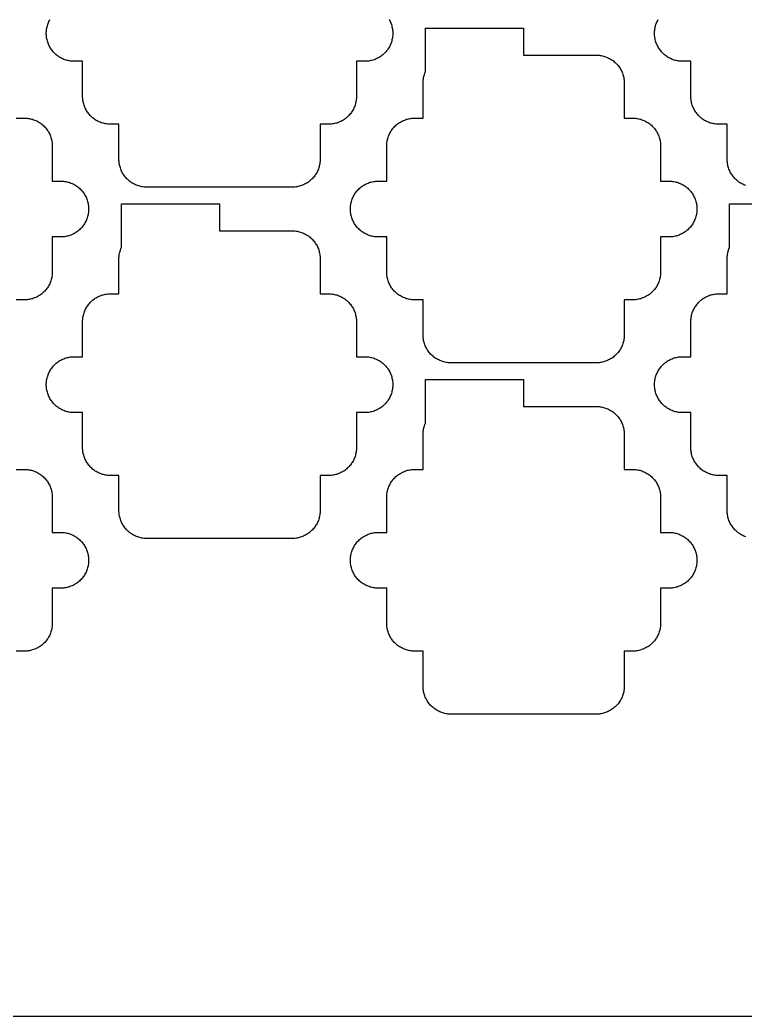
# Model space of a CAD drawing. Extents: x -49 to 54, y -38 to 38.
# Drawn here: x 15.47 to 28.45, y -38 to -20.18 of the extents above; entities that cross this region are included whole.
import ezdxf

# ---------------------------------------------------------------- set-up
doc = ezdxf.new("R2010")
doc.units = 0
doc.layers.add('CONDUCTIVE_LAYER_BACK_LAYER', color=2, linetype='CONTINUOUS')
doc.layers.add('OUTLINE', color=7, linetype='CONTINUOUS')

msp = doc.modelspace()

# ---------------------------------------------------------------- linework, layer by layer
at = {"layer": 'CONDUCTIVE_LAYER_BACK_LAYER'}
for points in [[(22.081, -20.175), (22.091, -20.192), (22.099, -20.21), (22.107, -20.228), (22.115, -20.247), (22.121, -20.266), (22.127, -20.285), (22.132, -20.304), (22.137, -20.323), (22.14, -20.343), (22.143, -20.363), (22.145, -20.382), (22.146, -20.402), (22.147, -20.422), (22.146, -20.442), (22.145, -20.462), (22.143, -20.482), (22.14, -20.501), (22.137, -20.521), (22.132, -20.54), (22.127, -20.559), (22.121, -20.578), (22.115, -20.597), (22.107, -20.616), (22.099, -20.634), (22.091, -20.652), (22.081, -20.669), (22.071, -20.686), (22.06, -20.703), (22.049, -20.719), (22.037, -20.735), (22.024, -20.75), (22.01, -20.765), (21.997, -20.779), (21.982, -20.793), (21.967, -20.806), (21.952, -20.818), (21.936, -20.83), (21.919, -20.841), (21.902, -20.852), (21.885, -20.862), (21.867, -20.871), (21.849, -20.879), (21.831, -20.887), (21.812, -20.894), (21.793, -20.9), (21.774, -20.905), (21.755, -20.91), (21.736, -20.914), (21.716, -20.917), (21.696, -20.92), (21.676, -20.921), (21.656, -20.922), (21.497, -20.922), (21.497, -21.548), (21.496, -21.568), (21.495, -21.588), (21.493, -21.607), (21.49, -21.627), (21.487, -21.647), (21.482, -21.666), (21.477, -21.685), (21.471, -21.704), (21.465, -21.723), (21.457, -21.742), (21.449, -21.76), (21.441, -21.778), (21.431, -21.795), (21.421, -21.812), (21.41, -21.829), (21.399, -21.845), (21.387, -21.861), (21.374, -21.876), (21.36, -21.891), (21.347, -21.905), (21.332, -21.919), (21.317, -21.932), (21.302, -21.944), (21.286, -21.956), (21.269, -21.967), (21.252, -21.978), (21.235, -21.987), (21.217, -21.997), (21.199, -22.005), (21.181, -22.013), (21.162, -22.02), (21.143, -22.026), (21.124, -22.031), (21.105, -22.036), (21.086, -22.04), (21.066, -22.043), (21.046, -22.045), (21.026, -22.047), (21.006, -22.048), (20.847, -22.048), (20.847, -22.674), (20.846, -22.694), (20.845, -22.713), (20.843, -22.733), (20.84, -22.753), (20.837, -22.773), (20.832, -22.792), (20.827, -22.811), (20.821, -22.83), (20.815, -22.849), (20.807, -22.867), (20.799, -22.886), (20.791, -22.903), (20.781, -22.921), (20.771, -22.938), (20.76, -22.955), (20.749, -22.971), (20.737, -22.987), (20.724, -23.002), (20.71, -23.017), (20.697, -23.031), (20.682, -23.044), (20.667, -23.057), (20.652, -23.07), (20.636, -23.082), (20.619, -23.093), (20.602, -23.103), (20.585, -23.113), (20.567, -23.122), (20.549, -23.131), (20.531, -23.138), (20.512, -23.145), (20.493, -23.152), (20.474, -23.157), (20.455, -23.162), (20.436, -23.166), (20.416, -23.169), (20.396, -23.171), (20.376, -23.173), (20.356, -23.174), (17.737, -23.174), (17.717, -23.173), (17.697, -23.171), (17.677, -23.169), (17.658, -23.166), (17.638, -23.162), (17.619, -23.157), (17.6, -23.152), (17.581, -23.145), (17.562, -23.138), (17.544, -23.131), (17.526, -23.122), (17.508, -23.113), (17.491, -23.103), (17.474, -23.093), (17.457, -23.082), (17.441, -23.07), (17.426, -23.057), (17.411, -23.044), (17.396, -23.031), (17.383, -23.017), (17.369, -23.002), (17.356, -22.987), (17.344, -22.971), (17.333, -22.955), (17.322, -22.938), (17.312, -22.921), (17.302, -22.903), (17.294, -22.886), (17.286, -22.867), (17.278, -22.849), (17.272, -22.83), (17.266, -22.811), (17.261, -22.792), (17.256, -22.773), (17.253, -22.753), (17.25, -22.733), (17.248, -22.713), (17.247, -22.694), (17.247, -22.674), (17.247, -22.048), (17.087, -22.048), (17.067, -22.047), (17.047, -22.045), (17.027, -22.043), (17.008, -22.04), (16.988, -22.036), (16.969, -22.031), (16.95, -22.026), (16.931, -22.02), (16.912, -22.013), (16.894, -22.005), (16.876, -21.997), (16.858, -21.987), (16.841, -21.978), (16.824, -21.967), (16.807, -21.956), (16.791, -21.944), (16.776, -21.932), (16.761, -21.919), (16.746, -21.905), (16.733, -21.891), (16.719, -21.876), (16.706, -21.861), (16.694, -21.845), (16.683, -21.829), (16.672, -21.812), (16.662, -21.795), (16.652, -21.778), (16.644, -21.76), (16.636, -21.742), (16.628, -21.723), (16.622, -21.704), (16.616, -21.685), (16.611, -21.666), (16.606, -21.647), (16.603, -21.627), (16.6, -21.607), (16.598, -21.588), (16.597, -21.568), (16.597, -21.548), (16.597, -20.922), (16.437, -20.922), (16.417, -20.921), (16.397, -20.92), (16.377, -20.917), (16.358, -20.914), (16.338, -20.91), (16.319, -20.905), (16.3, -20.9), (16.281, -20.894), (16.262, -20.887), (16.244, -20.879), (16.226, -20.871), (16.208, -20.862), (16.191, -20.852), (16.174, -20.841), (16.157, -20.83), (16.141, -20.818), (16.126, -20.806), (16.111, -20.793), (16.096, -20.779), (16.083, -20.765), (16.069, -20.75), (16.056, -20.735), (16.044, -20.719), (16.033, -20.703), (16.022, -20.686), (16.012, -20.669), (16.002, -20.652), (15.994, -20.634), (15.986, -20.616), (15.978, -20.597), (15.972, -20.578), (15.966, -20.559), (15.961, -20.54), (15.956, -20.521), (15.953, -20.501), (15.95, -20.482), (15.948, -20.462), (15.947, -20.442), (15.947, -20.422), (15.947, -20.402), (15.948, -20.382), (15.95, -20.363), (15.953, -20.343), (15.956, -20.323), (15.961, -20.304), (15.966, -20.285), (15.972, -20.266), (15.978, -20.247), (15.986, -20.228), (15.994, -20.21), (16.002, -20.192), (16.012, -20.175)], [(28.464, -23.145), (28.446, -23.138), (28.427, -23.131), (28.409, -23.122), (28.392, -23.113), (28.375, -23.103), (28.358, -23.093), (28.341, -23.082), (28.325, -23.07), (28.31, -23.057), (28.295, -23.044), (28.28, -23.031), (28.266, -23.017), (28.253, -23.002), (28.24, -22.987), (28.228, -22.971), (28.217, -22.955), (28.206, -22.938), (28.196, -22.921), (28.186, -22.903), (28.177, -22.886), (28.169, -22.867), (28.162, -22.849), (28.155, -22.83), (28.149, -22.811), (28.144, -22.792), (28.14, -22.773), (28.137, -22.753), (28.134, -22.733), (28.132, -22.713), (28.131, -22.694), (28.13, -22.674), (28.13, -22.048), (27.97, -22.048), (27.95, -22.047), (27.931, -22.045), (27.911, -22.043), (27.891, -22.04), (27.872, -22.036), (27.852, -22.031), (27.833, -22.026), (27.814, -22.02), (27.796, -22.013), (27.777, -22.005), (27.759, -21.997), (27.742, -21.987), (27.725, -21.978), (27.708, -21.967), (27.691, -21.956), (27.675, -21.944), (27.66, -21.932), (27.645, -21.919), (27.63, -21.905), (27.616, -21.891), (27.603, -21.876), (27.59, -21.861), (27.578, -21.845), (27.567, -21.829), (27.556, -21.812), (27.546, -21.795), (27.536, -21.778), (27.527, -21.76), (27.519, -21.742), (27.512, -21.723), (27.505, -21.704), (27.499, -21.685), (27.494, -21.666), (27.49, -21.647), (27.487, -21.627), (27.484, -21.607), (27.482, -21.588), (27.481, -21.568), (27.48, -21.548), (27.48, -20.922), (27.32, -20.922), (27.3, -20.921), (27.281, -20.92), (27.261, -20.917), (27.241, -20.914), (27.222, -20.91), (27.202, -20.905), (27.183, -20.9), (27.164, -20.894), (27.146, -20.887), (27.127, -20.879), (27.109, -20.871), (27.092, -20.862), (27.075, -20.852), (27.058, -20.841), (27.041, -20.83), (27.025, -20.818), (27.01, -20.806), (26.995, -20.793), (26.98, -20.779), (26.966, -20.765), (26.953, -20.75), (26.94, -20.735), (26.928, -20.719), (26.917, -20.703), (26.906, -20.686), (26.896, -20.669), (26.886, -20.652), (26.877, -20.634), (26.869, -20.616), (26.862, -20.597), (26.855, -20.578), (26.849, -20.559), (26.844, -20.54), (26.84, -20.521), (26.837, -20.501), (26.834, -20.482), (26.832, -20.462), (26.831, -20.442), (26.83, -20.422), (26.831, -20.402), (26.832, -20.382), (26.834, -20.363), (26.837, -20.343), (26.84, -20.323), (26.844, -20.304), (26.849, -20.285), (26.855, -20.266), (26.862, -20.247), (26.869, -20.228), (26.877, -20.21), (26.886, -20.192), (26.896, -20.175)], [(15.405, -21.938), (15.565, -21.938), (15.584, -21.939), (15.604, -21.941), (15.624, -21.943), (15.644, -21.946), (15.663, -21.95), (15.682, -21.955), (15.702, -21.96), (15.72, -21.966), (15.739, -21.973), (15.757, -21.981), (15.775, -21.989), (15.793, -21.999), (15.81, -22.008), (15.827, -22.019), (15.844, -22.03), (15.86, -22.042), (15.875, -22.054), (15.89, -22.067), (15.905, -22.081), (15.919, -22.095), (15.932, -22.11), (15.945, -22.125), (15.957, -22.141), (15.968, -22.157), (15.979, -22.174), (15.989, -22.191), (15.999, -22.208), (16.008, -22.226), (16.016, -22.244), (16.023, -22.263), (16.03, -22.282), (16.035, -22.301), (16.04, -22.32), (16.045, -22.339), (16.048, -22.359), (16.051, -22.379), (16.053, -22.398), (16.054, -22.418), (16.055, -22.438), (16.055, -23.064), (16.215, -23.064), (16.234, -23.065), (16.254, -23.066), (16.274, -23.069), (16.294, -23.072), (16.313, -23.076), (16.332, -23.081), (16.352, -23.086), (16.37, -23.092), (16.389, -23.099), (16.407, -23.107), (16.425, -23.115), (16.443, -23.124), (16.46, -23.134), (16.477, -23.145), (16.494, -23.156), (16.51, -23.168), (16.525, -23.18), (16.54, -23.193), (16.555, -23.207), (16.569, -23.221), (16.582, -23.236), (16.595, -23.251), (16.607, -23.267), (16.618, -23.283), (16.629, -23.3), (16.639, -23.317), (16.649, -23.334), (16.658, -23.352), (16.666, -23.37), (16.673, -23.389), (16.68, -23.408), (16.685, -23.427), (16.69, -23.446), (16.695, -23.465), (16.698, -23.485), (16.701, -23.504), (16.703, -23.524), (16.704, -23.544), (16.705, -23.564), (16.704, -23.584), (16.703, -23.604), (16.701, -23.623), (16.698, -23.643), (16.695, -23.663), (16.69, -23.682), (16.685, -23.701), (16.68, -23.72), (16.673, -23.739), (16.666, -23.758), (16.658, -23.776), (16.649, -23.794), (16.639, -23.811), (16.629, -23.828), (16.618, -23.845), (16.607, -23.861), (16.595, -23.877), (16.582, -23.892), (16.569, -23.907), (16.555, -23.921), (16.54, -23.935), (16.525, -23.948), (16.51, -23.96), (16.494, -23.972), (16.477, -23.983), (16.46, -23.994), (16.443, -24.003), (16.425, -24.013), (16.407, -24.021), (16.389, -24.029), (16.37, -24.036), (16.352, -24.042), (16.332, -24.047), (16.313, -24.052), (16.294, -24.056), (16.274, -24.059), (16.254, -24.061), (16.234, -24.063), (16.215, -24.064), (16.055, -24.064), (16.055, -24.69), (16.054, -24.71), (16.053, -24.729), (16.051, -24.749), (16.048, -24.769), (16.045, -24.789), (16.04, -24.808), (16.035, -24.827), (16.03, -24.846), (16.023, -24.865), (16.016, -24.883), (16.008, -24.902), (15.999, -24.919), (15.989, -24.937), (15.979, -24.954), (15.968, -24.971), (15.957, -24.987), (15.945, -25.003), (15.932, -25.018), (15.919, -25.033), (15.905, -25.047), (15.89, -25.06), (15.875, -25.074), (15.86, -25.086), (15.844, -25.098), (15.827, -25.109), (15.81, -25.119), (15.793, -25.129), (15.775, -25.138), (15.757, -25.147), (15.739, -25.155), (15.72, -25.161), (15.702, -25.168), (15.682, -25.173), (15.663, -25.178), (15.644, -25.182), (15.624, -25.185), (15.604, -25.187), (15.584, -25.189), (15.565, -25.19), (15.405, -25.19)], [(28.464, -29.429), (28.446, -29.422), (28.427, -29.415), (28.409, -29.406), (28.392, -29.397), (28.375, -29.387), (28.358, -29.377), (28.341, -29.365), (28.325, -29.354), (28.31, -29.341), (28.295, -29.328), (28.28, -29.315), (28.266, -29.3), (28.253, -29.286), (28.24, -29.27), (28.228, -29.255), (28.217, -29.238), (28.206, -29.222), (28.196, -29.205), (28.186, -29.187), (28.177, -29.169), (28.169, -29.151), (28.162, -29.133), (28.155, -29.114), (28.149, -29.095), (28.144, -29.076), (28.14, -29.056), (28.137, -29.037), (28.134, -29.017), (28.132, -28.997), (28.131, -28.977), (28.13, -28.957), (28.13, -28.332), (27.97, -28.332), (27.95, -28.331), (27.931, -28.329), (27.911, -28.327), (27.891, -28.324), (27.872, -28.32), (27.852, -28.315), (27.833, -28.31), (27.814, -28.303), (27.796, -28.296), (27.777, -28.289), (27.759, -28.28), (27.742, -28.271), (27.725, -28.261), (27.708, -28.251), (27.691, -28.24), (27.675, -28.228), (27.66, -28.215), (27.645, -28.202), (27.63, -28.189), (27.616, -28.174), (27.603, -28.16), (27.59, -28.144), (27.578, -28.129), (27.567, -28.113), (27.556, -28.096), (27.546, -28.079), (27.536, -28.061), (27.527, -28.043), (27.519, -28.025), (27.512, -28.007), (27.505, -27.988), (27.499, -27.969), (27.494, -27.95), (27.49, -27.93), (27.487, -27.911), (27.484, -27.891), (27.482, -27.871), (27.481, -27.852), (27.48, -27.832), (27.48, -27.206), (27.32, -27.206), (27.3, -27.205), (27.281, -27.203), (27.261, -27.201), (27.241, -27.198), (27.222, -27.194), (27.202, -27.189), (27.183, -27.184), (27.164, -27.178), (27.146, -27.171), (27.127, -27.163), (27.109, -27.154), (27.092, -27.145), (27.075, -27.135), (27.058, -27.125), (27.041, -27.114), (27.025, -27.102), (27.01, -27.09), (26.995, -27.076), (26.98, -27.063), (26.966, -27.049), (26.953, -27.034), (26.94, -27.019), (26.928, -27.003), (26.917, -26.987), (26.906, -26.97), (26.896, -26.953), (26.886, -26.935), (26.877, -26.918), (26.869, -26.899), (26.862, -26.881), (26.855, -26.862), (26.849, -26.843), (26.844, -26.824), (26.84, -26.805), (26.837, -26.785), (26.834, -26.765), (26.832, -26.746), (26.831, -26.726), (26.83, -26.706), (26.831, -26.686), (26.832, -26.666), (26.834, -26.646), (26.837, -26.627), (26.84, -26.607), (26.844, -26.588), (26.849, -26.568), (26.855, -26.549), (26.862, -26.531), (26.869, -26.512), (26.877, -26.494), (26.886, -26.476), (26.896, -26.459), (26.906, -26.442), (26.917, -26.425), (26.928, -26.409), (26.94, -26.393), (26.953, -26.378), (26.966, -26.363), (26.98, -26.349), (26.995, -26.335), (27.01, -26.322), (27.025, -26.31), (27.041, -26.298), (27.058, -26.287), (27.075, -26.276), (27.092, -26.266), (27.109, -26.257), (27.127, -26.249), (27.146, -26.241), (27.164, -26.234), (27.183, -26.228), (27.202, -26.222), (27.222, -26.218), (27.241, -26.214), (27.261, -26.211), (27.281, -26.208), (27.3, -26.207), (27.32, -26.206), (27.48, -26.206), (27.48, -25.58), (27.481, -25.56), (27.482, -25.54), (27.484, -25.52), (27.487, -25.501), (27.49, -25.481), (27.494, -25.462), (27.499, -25.443), (27.505, -25.424), (27.512, -25.405), (27.519, -25.386), (27.527, -25.368), (27.536, -25.35), (27.546, -25.333), (27.556, -25.316), (27.567, -25.299), (27.578, -25.283), (27.59, -25.267), (27.603, -25.252), (27.616, -25.237), (27.63, -25.223), (27.645, -25.209), (27.66, -25.196), (27.675, -25.184), (27.691, -25.172), (27.708, -25.161), (27.725, -25.15), (27.742, -25.14), (27.759, -25.131), (27.777, -25.123), (27.796, -25.115), (27.814, -25.108), (27.833, -25.102), (27.852, -25.097), (27.872, -25.092), (27.891, -25.088), (27.911, -25.085), (27.931, -25.082), (27.95, -25.081), (27.97, -25.08), (28.13, -25.08), (28.13, -24.454), (28.131, -24.434), (28.132, -24.414), (28.134, -24.395), (28.137, -24.375), (28.14, -24.355), (28.144, -24.336), (28.149, -24.317), (28.155, -24.298), (28.162, -24.279), (28.169, -24.26), (28.173, -24.251), (28.173, -23.474), (29.93, -23.474)], [(15.405, -28.222), (15.565, -28.222), (15.584, -28.223), (15.604, -28.224), (15.624, -28.227), (15.644, -28.23), (15.663, -28.234), (15.682, -28.238), (15.702, -28.244), (15.72, -28.25), (15.739, -28.257), (15.757, -28.265), (15.775, -28.273), (15.793, -28.282), (15.81, -28.292), (15.827, -28.303), (15.844, -28.314), (15.86, -28.326), (15.875, -28.338), (15.89, -28.351), (15.905, -28.365), (15.919, -28.379), (15.932, -28.394), (15.945, -28.409), (15.957, -28.425), (15.968, -28.441), (15.979, -28.458), (15.989, -28.475), (15.999, -28.492), (16.008, -28.51), (16.016, -28.528), (16.023, -28.547), (16.03, -28.565), (16.035, -28.584), (16.04, -28.604), (16.045, -28.623), (16.048, -28.643), (16.051, -28.662), (16.053, -28.682), (16.054, -28.702), (16.055, -28.722), (16.055, -29.348), (16.215, -29.348), (16.234, -29.349), (16.254, -29.35), (16.274, -29.352), (16.294, -29.356), (16.313, -29.36), (16.332, -29.364), (16.352, -29.37), (16.37, -29.376), (16.389, -29.383), (16.407, -29.391), (16.425, -29.399), (16.443, -29.408), (16.46, -29.418), (16.477, -29.429), (16.494, -29.44), (16.51, -29.451), (16.525, -29.464), (16.54, -29.477), (16.555, -29.491), (16.569, -29.505), (16.582, -29.52), (16.595, -29.535), (16.607, -29.551), (16.618, -29.567), (16.629, -29.583), (16.639, -29.601), (16.649, -29.618), (16.658, -29.636), (16.666, -29.654), (16.673, -29.672), (16.68, -29.691), (16.685, -29.71), (16.69, -29.729), (16.695, -29.749), (16.698, -29.768), (16.701, -29.788), (16.703, -29.808), (16.704, -29.828), (16.705, -29.848), (16.704, -29.868), (16.703, -29.887), (16.701, -29.907), (16.698, -29.927), (16.695, -29.946), (16.69, -29.966), (16.685, -29.985), (16.68, -30.004), (16.673, -30.023), (16.666, -30.041), (16.658, -30.059), (16.649, -30.077), (16.639, -30.095), (16.629, -30.112), (16.618, -30.129), (16.607, -30.145), (16.595, -30.161), (16.582, -30.176), (16.569, -30.191), (16.555, -30.205), (16.54, -30.218), (16.525, -30.231), (16.51, -30.244), (16.494, -30.256), (16.477, -30.267), (16.46, -30.277), (16.443, -30.287), (16.425, -30.296), (16.407, -30.305), (16.389, -30.312), (16.37, -30.319), (16.352, -30.326), (16.332, -30.331), (16.313, -30.336), (16.294, -30.34), (16.274, -30.343), (16.254, -30.345), (16.234, -30.347), (16.215, -30.348), (16.055, -30.348), (16.055, -30.973), (16.054, -30.993), (16.053, -31.013), (16.051, -31.033), (16.048, -31.053), (16.045, -31.072), (16.04, -31.092), (16.035, -31.111), (16.03, -31.13), (16.023, -31.149), (16.016, -31.167), (16.008, -31.185), (15.999, -31.203), (15.989, -31.221), (15.979, -31.238), (15.968, -31.254), (15.957, -31.271), (15.945, -31.286), (15.932, -31.302), (15.919, -31.316), (15.905, -31.331), (15.89, -31.344), (15.875, -31.357), (15.86, -31.37), (15.844, -31.381), (15.827, -31.393), (15.81, -31.403), (15.793, -31.413), (15.775, -31.422), (15.757, -31.431), (15.739, -31.438), (15.72, -31.445), (15.702, -31.451), (15.682, -31.457), (15.663, -31.462), (15.644, -31.466), (15.624, -31.469), (15.604, -31.471), (15.584, -31.473), (15.565, -31.473), (15.405, -31.473)]]:
    msp.add_lwpolyline(points, dxfattribs=at)
for points in [[(26.288, -25.816), (26.288, -25.835), (26.287, -25.855), (26.285, -25.875), (26.282, -25.895), (26.279, -25.914), (26.274, -25.934), (26.269, -25.953), (26.263, -25.972), (26.257, -25.991), (26.249, -26.009), (26.241, -26.027), (26.233, -26.045), (26.223, -26.063), (26.213, -26.08), (26.202, -26.096), (26.191, -26.113), (26.178, -26.128), (26.166, -26.144), (26.152, -26.158), (26.138, -26.173), (26.124, -26.186), (26.109, -26.199), (26.093, -26.212), (26.077, -26.224), (26.061, -26.235), (26.044, -26.245), (26.027, -26.255), (26.009, -26.264), (25.991, -26.273), (25.973, -26.28), (25.954, -26.287), (25.935, -26.294), (25.916, -26.299), (25.897, -26.304), (25.877, -26.308), (25.858, -26.311), (25.838, -26.313), (25.818, -26.315), (25.798, -26.316), (23.178, -26.316), (23.159, -26.315), (23.139, -26.313), (23.119, -26.311), (23.099, -26.308), (23.08, -26.304), (23.061, -26.299), (23.041, -26.294), (23.023, -26.287), (23.004, -26.28), (22.986, -26.273), (22.968, -26.264), (22.95, -26.255), (22.933, -26.245), (22.916, -26.235), (22.899, -26.224), (22.883, -26.212), (22.868, -26.199), (22.853, -26.186), (22.838, -26.173), (22.824, -26.158), (22.811, -26.144), (22.798, -26.128), (22.786, -26.113), (22.775, -26.096), (22.764, -26.08), (22.754, -26.063), (22.744, -26.045), (22.735, -26.027), (22.727, -26.009), (22.72, -25.991), (22.713, -25.972), (22.708, -25.953), (22.703, -25.934), (22.698, -25.914), (22.695, -25.895), (22.692, -25.875), (22.69, -25.855), (22.689, -25.835), (22.688, -25.816), (22.688, -25.19), (22.528, -25.19), (22.509, -25.189), (22.489, -25.187), (22.469, -25.185), (22.449, -25.182), (22.43, -25.178), (22.411, -25.173), (22.391, -25.168), (22.373, -25.161), (22.354, -25.155), (22.336, -25.147), (22.318, -25.138), (22.3, -25.129), (22.283, -25.119), (22.266, -25.109), (22.249, -25.098), (22.233, -25.086), (22.218, -25.074), (22.203, -25.06), (22.188, -25.047), (22.174, -25.033), (22.161, -25.018), (22.148, -25.003), (22.136, -24.987), (22.125, -24.971), (22.114, -24.954), (22.104, -24.937), (22.094, -24.919), (22.085, -24.902), (22.077, -24.883), (22.07, -24.865), (22.063, -24.846), (22.058, -24.827), (22.053, -24.808), (22.048, -24.789), (22.045, -24.769), (22.042, -24.749), (22.04, -24.729), (22.039, -24.71), (22.038, -24.69), (22.038, -24.064), (21.878, -24.064), (21.859, -24.063), (21.839, -24.061), (21.819, -24.059), (21.799, -24.056), (21.78, -24.052), (21.761, -24.047), (21.741, -24.042), (21.723, -24.036), (21.704, -24.029), (21.686, -24.021), (21.668, -24.013), (21.65, -24.003), (21.633, -23.994), (21.616, -23.983), (21.599, -23.972), (21.583, -23.96), (21.568, -23.948), (21.553, -23.935), (21.538, -23.921), (21.524, -23.907), (21.511, -23.892), (21.498, -23.877), (21.486, -23.861), (21.475, -23.845), (21.464, -23.828), (21.454, -23.811), (21.444, -23.794), (21.435, -23.776), (21.427, -23.758), (21.42, -23.739), (21.413, -23.72), (21.408, -23.701), (21.403, -23.682), (21.398, -23.663), (21.395, -23.643), (21.392, -23.623), (21.39, -23.604), (21.389, -23.584), (21.388, -23.564), (21.389, -23.544), (21.39, -23.524), (21.392, -23.504), (21.395, -23.485), (21.398, -23.465), (21.403, -23.446), (21.408, -23.427), (21.413, -23.408), (21.42, -23.389), (21.427, -23.37), (21.435, -23.352), (21.444, -23.334), (21.454, -23.317), (21.464, -23.3), (21.475, -23.283), (21.486, -23.267), (21.498, -23.251), (21.511, -23.236), (21.524, -23.221), (21.538, -23.207), (21.553, -23.193), (21.568, -23.18), (21.583, -23.168), (21.599, -23.156), (21.616, -23.145), (21.633, -23.134), (21.65, -23.124), (21.668, -23.115), (21.686, -23.107), (21.704, -23.099), (21.723, -23.092), (21.741, -23.086), (21.761, -23.081), (21.78, -23.076), (21.799, -23.072), (21.819, -23.069), (21.839, -23.066), (21.859, -23.065), (21.878, -23.064), (22.038, -23.064), (22.038, -22.438), (22.039, -22.418), (22.04, -22.398), (22.042, -22.379), (22.045, -22.359), (22.048, -22.339), (22.053, -22.32), (22.058, -22.301), (22.063, -22.282), (22.07, -22.263), (22.077, -22.244), (22.085, -22.226), (22.094, -22.208), (22.104, -22.191), (22.114, -22.174), (22.125, -22.157), (22.136, -22.141), (22.148, -22.125), (22.161, -22.11), (22.174, -22.095), (22.188, -22.081), (22.203, -22.067), (22.218, -22.054), (22.233, -22.042), (22.249, -22.03), (22.266, -22.019), (22.283, -22.008), (22.3, -21.999), (22.318, -21.989), (22.336, -21.981), (22.354, -21.973), (22.373, -21.966), (22.391, -21.96), (22.411, -21.955), (22.43, -21.95), (22.449, -21.946), (22.469, -21.943), (22.489, -21.941), (22.509, -21.939), (22.528, -21.938), (22.688, -21.938), (22.688, -21.312), (22.689, -21.292), (22.69, -21.273), (22.692, -21.253), (22.695, -21.233), (22.698, -21.214), (22.703, -21.194), (22.708, -21.175), (22.713, -21.156), (22.72, -21.137), (22.727, -21.119), (22.731, -21.109), (22.731, -20.332), (24.488, -20.332), (24.488, -20.812), (25.798, -20.812), (25.818, -20.813), (25.838, -20.815), (25.858, -20.817), (25.877, -20.82), (25.897, -20.824), (25.916, -20.829), (25.935, -20.834), (25.954, -20.841), (25.973, -20.848), (25.991, -20.855), (26.009, -20.864), (26.027, -20.873), (26.044, -20.883), (26.061, -20.893), (26.077, -20.904), (26.093, -20.916), (26.109, -20.929), (26.124, -20.942), (26.138, -20.955), (26.152, -20.969), (26.166, -20.984), (26.178, -20.999), (26.191, -21.015), (26.202, -21.031), (26.213, -21.048), (26.223, -21.065), (26.233, -21.083), (26.241, -21.1), (26.249, -21.119), (26.257, -21.137), (26.263, -21.156), (26.269, -21.175), (26.274, -21.194), (26.279, -21.214), (26.282, -21.233), (26.285, -21.253), (26.287, -21.273), (26.288, -21.292), (26.288, -21.312), (26.288, -21.938), (26.448, -21.938), (26.468, -21.939), (26.488, -21.941), (26.508, -21.943), (26.527, -21.946), (26.547, -21.95), (26.566, -21.955), (26.585, -21.96), (26.604, -21.966), (26.623, -21.973), (26.641, -21.981), (26.659, -21.989), (26.677, -21.999), (26.694, -22.008), (26.711, -22.019), (26.727, -22.03), (26.743, -22.042), (26.759, -22.054), (26.774, -22.067), (26.788, -22.081), (26.802, -22.095), (26.816, -22.11), (26.828, -22.125), (26.841, -22.141), (26.852, -22.157), (26.863, -22.174), (26.873, -22.191), (26.883, -22.208), (26.891, -22.226), (26.899, -22.244), (26.907, -22.263), (26.913, -22.282), (26.919, -22.301), (26.924, -22.32), (26.929, -22.339), (26.932, -22.359), (26.935, -22.379), (26.937, -22.398), (26.938, -22.418), (26.938, -22.438), (26.938, -23.064), (27.098, -23.064), (27.118, -23.065), (27.138, -23.066), (27.158, -23.069), (27.177, -23.072), (27.197, -23.076), (27.216, -23.081), (27.235, -23.086), (27.254, -23.092), (27.273, -23.099), (27.291, -23.107), (27.309, -23.115), (27.327, -23.124), (27.344, -23.134), (27.361, -23.145), (27.377, -23.156), (27.393, -23.168), (27.409, -23.18), (27.424, -23.193), (27.438, -23.207), (27.452, -23.221), (27.466, -23.236), (27.478, -23.251), (27.491, -23.267), (27.502, -23.283), (27.513, -23.3), (27.523, -23.317), (27.533, -23.334), (27.541, -23.352), (27.549, -23.37), (27.557, -23.389), (27.563, -23.408), (27.569, -23.427), (27.574, -23.446), (27.579, -23.465), (27.582, -23.485), (27.585, -23.504), (27.587, -23.524), (27.588, -23.544), (27.588, -23.564), (27.588, -23.584), (27.587, -23.604), (27.585, -23.623), (27.582, -23.643), (27.579, -23.663), (27.574, -23.682), (27.569, -23.701), (27.563, -23.72), (27.557, -23.739), (27.549, -23.758), (27.541, -23.776), (27.533, -23.794), (27.523, -23.811), (27.513, -23.828), (27.502, -23.845), (27.491, -23.861), (27.478, -23.877), (27.466, -23.892), (27.452, -23.907), (27.438, -23.921), (27.424, -23.935), (27.409, -23.948), (27.393, -23.96), (27.377, -23.972), (27.361, -23.983), (27.344, -23.994), (27.327, -24.003), (27.309, -24.013), (27.291, -24.021), (27.273, -24.029), (27.254, -24.036), (27.235, -24.042), (27.216, -24.047), (27.197, -24.052), (27.177, -24.056), (27.158, -24.059), (27.138, -24.061), (27.118, -24.063), (27.098, -24.064), (26.938, -24.064), (26.938, -24.69), (26.938, -24.71), (26.937, -24.729), (26.935, -24.749), (26.932, -24.769), (26.929, -24.789), (26.924, -24.808), (26.919, -24.827), (26.913, -24.846), (26.907, -24.865), (26.899, -24.883), (26.891, -24.902), (26.883, -24.919), (26.873, -24.937), (26.863, -24.954), (26.852, -24.971), (26.841, -24.987), (26.828, -25.003), (26.816, -25.018), (26.802, -25.033), (26.788, -25.047), (26.774, -25.06), (26.759, -25.074), (26.743, -25.086), (26.727, -25.098), (26.711, -25.109), (26.694, -25.119), (26.677, -25.129), (26.659, -25.138), (26.641, -25.147), (26.623, -25.155), (26.604, -25.161), (26.585, -25.168), (26.566, -25.173), (26.547, -25.178), (26.527, -25.182), (26.508, -25.185), (26.488, -25.187), (26.468, -25.189), (26.448, -25.19), (26.288, -25.19)], [(20.847, -28.957), (20.846, -28.977), (20.845, -28.997), (20.843, -29.017), (20.84, -29.037), (20.837, -29.056), (20.832, -29.076), (20.827, -29.095), (20.821, -29.114), (20.815, -29.133), (20.807, -29.151), (20.799, -29.169), (20.791, -29.187), (20.781, -29.205), (20.771, -29.222), (20.76, -29.238), (20.749, -29.255), (20.737, -29.27), (20.724, -29.286), (20.71, -29.3), (20.697, -29.315), (20.682, -29.328), (20.667, -29.341), (20.652, -29.354), (20.636, -29.365), (20.619, -29.377), (20.602, -29.387), (20.585, -29.397), (20.567, -29.406), (20.549, -29.415), (20.531, -29.422), (20.512, -29.429), (20.493, -29.435), (20.474, -29.441), (20.455, -29.446), (20.436, -29.449), (20.416, -29.453), (20.396, -29.455), (20.376, -29.457), (20.356, -29.457), (17.737, -29.457), (17.717, -29.457), (17.697, -29.455), (17.677, -29.453), (17.658, -29.449), (17.638, -29.446), (17.619, -29.441), (17.6, -29.435), (17.581, -29.429), (17.562, -29.422), (17.544, -29.415), (17.526, -29.406), (17.508, -29.397), (17.491, -29.387), (17.474, -29.377), (17.457, -29.365), (17.441, -29.354), (17.426, -29.341), (17.411, -29.328), (17.396, -29.315), (17.383, -29.3), (17.369, -29.286), (17.356, -29.27), (17.344, -29.255), (17.333, -29.238), (17.322, -29.222), (17.312, -29.205), (17.302, -29.187), (17.294, -29.169), (17.286, -29.151), (17.278, -29.133), (17.272, -29.114), (17.266, -29.095), (17.261, -29.076), (17.256, -29.056), (17.253, -29.037), (17.25, -29.017), (17.248, -28.997), (17.247, -28.977), (17.247, -28.957), (17.247, -28.332), (17.087, -28.332), (17.067, -28.331), (17.047, -28.329), (17.027, -28.327), (17.008, -28.324), (16.988, -28.32), (16.969, -28.315), (16.95, -28.31), (16.931, -28.303), (16.912, -28.296), (16.894, -28.289), (16.876, -28.28), (16.858, -28.271), (16.841, -28.261), (16.824, -28.251), (16.807, -28.24), (16.791, -28.228), (16.776, -28.215), (16.761, -28.202), (16.746, -28.189), (16.733, -28.174), (16.719, -28.16), (16.706, -28.144), (16.694, -28.129), (16.683, -28.113), (16.672, -28.096), (16.662, -28.079), (16.652, -28.061), (16.644, -28.043), (16.636, -28.025), (16.628, -28.007), (16.622, -27.988), (16.616, -27.969), (16.611, -27.95), (16.606, -27.93), (16.603, -27.911), (16.6, -27.891), (16.598, -27.871), (16.597, -27.852), (16.597, -27.832), (16.597, -27.206), (16.437, -27.206), (16.417, -27.205), (16.397, -27.203), (16.377, -27.201), (16.358, -27.198), (16.338, -27.194), (16.319, -27.189), (16.3, -27.184), (16.281, -27.178), (16.262, -27.171), (16.244, -27.163), (16.226, -27.154), (16.208, -27.145), (16.191, -27.135), (16.174, -27.125), (16.157, -27.114), (16.141, -27.102), (16.126, -27.09), (16.111, -27.076), (16.096, -27.063), (16.083, -27.049), (16.069, -27.034), (16.056, -27.019), (16.044, -27.003), (16.033, -26.987), (16.022, -26.97), (16.012, -26.953), (16.002, -26.935), (15.994, -26.918), (15.986, -26.899), (15.978, -26.881), (15.972, -26.862), (15.966, -26.843), (15.961, -26.824), (15.956, -26.805), (15.953, -26.785), (15.95, -26.765), (15.948, -26.746), (15.947, -26.726), (15.947, -26.706), (15.947, -26.686), (15.948, -26.666), (15.95, -26.646), (15.953, -26.627), (15.956, -26.607), (15.961, -26.588), (15.966, -26.568), (15.972, -26.549), (15.978, -26.531), (15.986, -26.512), (15.994, -26.494), (16.002, -26.476), (16.012, -26.459), (16.022, -26.442), (16.033, -26.425), (16.044, -26.409), (16.056, -26.393), (16.069, -26.378), (16.083, -26.363), (16.096, -26.349), (16.111, -26.335), (16.126, -26.322), (16.141, -26.31), (16.157, -26.298), (16.174, -26.287), (16.191, -26.276), (16.208, -26.266), (16.226, -26.257), (16.244, -26.249), (16.262, -26.241), (16.281, -26.234), (16.3, -26.228), (16.319, -26.222), (16.338, -26.218), (16.358, -26.214), (16.377, -26.211), (16.397, -26.208), (16.417, -26.207), (16.437, -26.206), (16.597, -26.206), (16.597, -25.58), (16.597, -25.56), (16.598, -25.54), (16.6, -25.52), (16.603, -25.501), (16.606, -25.481), (16.611, -25.462), (16.616, -25.443), (16.622, -25.424), (16.628, -25.405), (16.636, -25.386), (16.644, -25.368), (16.652, -25.35), (16.662, -25.333), (16.672, -25.316), (16.683, -25.299), (16.694, -25.283), (16.706, -25.267), (16.719, -25.252), (16.733, -25.237), (16.746, -25.223), (16.761, -25.209), (16.776, -25.196), (16.791, -25.184), (16.807, -25.172), (16.824, -25.161), (16.841, -25.15), (16.858, -25.14), (16.876, -25.131), (16.894, -25.123), (16.912, -25.115), (16.931, -25.108), (16.95, -25.102), (16.969, -25.097), (16.988, -25.092), (17.008, -25.088), (17.027, -25.085), (17.047, -25.082), (17.067, -25.081), (17.087, -25.08), (17.247, -25.08), (17.247, -24.454), (17.247, -24.434), (17.248, -24.414), (17.25, -24.395), (17.253, -24.375), (17.256, -24.355), (17.261, -24.336), (17.266, -24.317), (17.272, -24.298), (17.278, -24.279), (17.286, -24.26), (17.29, -24.251), (17.29, -23.474), (19.047, -23.474), (19.047, -23.954), (20.356, -23.954), (20.376, -23.955), (20.396, -23.957), (20.416, -23.959), (20.436, -23.962), (20.455, -23.966), (20.474, -23.971), (20.493, -23.976), (20.512, -23.982), (20.531, -23.989), (20.549, -23.997), (20.567, -24.006), (20.585, -24.015), (20.602, -24.024), (20.619, -24.035), (20.636, -24.046), (20.652, -24.058), (20.667, -24.07), (20.682, -24.083), (20.697, -24.097), (20.71, -24.111), (20.724, -24.126), (20.737, -24.141), (20.749, -24.157), (20.76, -24.173), (20.771, -24.19), (20.781, -24.207), (20.791, -24.224), (20.799, -24.242), (20.807, -24.26), (20.815, -24.279), (20.821, -24.298), (20.827, -24.317), (20.832, -24.336), (20.837, -24.355), (20.84, -24.375), (20.843, -24.395), (20.845, -24.414), (20.846, -24.434), (20.847, -24.454), (20.847, -25.08), (21.006, -25.08), (21.026, -25.081), (21.046, -25.082), (21.066, -25.085), (21.086, -25.088), (21.105, -25.092), (21.124, -25.097), (21.143, -25.102), (21.162, -25.108), (21.181, -25.115), (21.199, -25.123), (21.217, -25.131), (21.235, -25.14), (21.252, -25.15), (21.269, -25.161), (21.286, -25.172), (21.302, -25.184), (21.317, -25.196), (21.332, -25.209), (21.347, -25.223), (21.36, -25.237), (21.374, -25.252), (21.387, -25.267), (21.399, -25.283), (21.41, -25.299), (21.421, -25.316), (21.431, -25.333), (21.441, -25.35), (21.449, -25.368), (21.457, -25.386), (21.465, -25.405), (21.471, -25.424), (21.477, -25.443), (21.482, -25.462), (21.487, -25.481), (21.49, -25.501), (21.493, -25.52), (21.495, -25.54), (21.496, -25.56), (21.497, -25.58), (21.497, -26.206), (21.656, -26.206), (21.676, -26.207), (21.696, -26.208), (21.716, -26.211), (21.736, -26.214), (21.755, -26.218), (21.774, -26.222), (21.793, -26.228), (21.812, -26.234), (21.831, -26.241), (21.849, -26.249), (21.867, -26.257), (21.885, -26.266), (21.902, -26.276), (21.919, -26.287), (21.936, -26.298), (21.952, -26.31), (21.967, -26.322), (21.982, -26.335), (21.997, -26.349), (22.01, -26.363), (22.024, -26.378), (22.037, -26.393), (22.049, -26.409), (22.06, -26.425), (22.071, -26.442), (22.081, -26.459), (22.091, -26.476), (22.099, -26.494), (22.107, -26.512), (22.115, -26.531), (22.121, -26.549), (22.127, -26.568), (22.132, -26.588), (22.137, -26.607), (22.14, -26.627), (22.143, -26.646), (22.145, -26.666), (22.146, -26.686), (22.147, -26.706), (22.146, -26.726), (22.145, -26.746), (22.143, -26.765), (22.14, -26.785), (22.137, -26.805), (22.132, -26.824), (22.127, -26.843), (22.121, -26.862), (22.115, -26.881), (22.107, -26.899), (22.099, -26.918), (22.091, -26.935), (22.081, -26.953), (22.071, -26.97), (22.06, -26.987), (22.049, -27.003), (22.037, -27.019), (22.024, -27.034), (22.01, -27.049), (21.997, -27.063), (21.982, -27.076), (21.967, -27.09), (21.952, -27.102), (21.936, -27.114), (21.919, -27.125), (21.902, -27.135), (21.885, -27.145), (21.867, -27.154), (21.849, -27.163), (21.831, -27.171), (21.812, -27.178), (21.793, -27.184), (21.774, -27.189), (21.755, -27.194), (21.736, -27.198), (21.716, -27.201), (21.696, -27.203), (21.676, -27.205), (21.656, -27.206), (21.497, -27.206), (21.497, -27.832), (21.496, -27.852), (21.495, -27.871), (21.493, -27.891), (21.49, -27.911), (21.487, -27.93), (21.482, -27.95), (21.477, -27.969), (21.471, -27.988), (21.465, -28.007), (21.457, -28.025), (21.449, -28.043), (21.441, -28.061), (21.431, -28.079), (21.421, -28.096), (21.41, -28.113), (21.399, -28.129), (21.387, -28.144), (21.374, -28.16), (21.36, -28.174), (21.347, -28.189), (21.332, -28.202), (21.317, -28.215), (21.302, -28.228), (21.286, -28.24), (21.269, -28.251), (21.252, -28.261), (21.235, -28.271), (21.217, -28.28), (21.199, -28.289), (21.181, -28.296), (21.162, -28.303), (21.143, -28.31), (21.124, -28.315), (21.105, -28.32), (21.086, -28.324), (21.066, -28.327), (21.046, -28.329), (21.026, -28.331), (21.006, -28.332), (20.847, -28.332)], [(26.288, -32.099), (26.288, -32.119), (26.287, -32.139), (26.285, -32.159), (26.282, -32.179), (26.279, -32.198), (26.274, -32.217), (26.269, -32.237), (26.263, -32.256), (26.257, -32.274), (26.249, -32.293), (26.241, -32.311), (26.233, -32.329), (26.223, -32.346), (26.213, -32.364), (26.202, -32.38), (26.191, -32.396), (26.178, -32.412), (26.166, -32.427), (26.152, -32.442), (26.138, -32.456), (26.124, -32.47), (26.109, -32.483), (26.093, -32.495), (26.077, -32.507), (26.061, -32.518), (26.044, -32.529), (26.027, -32.539), (26.009, -32.548), (25.991, -32.556), (25.973, -32.564), (25.954, -32.571), (25.935, -32.577), (25.916, -32.583), (25.897, -32.587), (25.877, -32.591), (25.858, -32.594), (25.838, -32.597), (25.818, -32.598), (25.798, -32.599), (23.178, -32.599), (23.159, -32.598), (23.139, -32.597), (23.119, -32.594), (23.099, -32.591), (23.08, -32.587), (23.061, -32.583), (23.041, -32.577), (23.023, -32.571), (23.004, -32.564), (22.986, -32.556), (22.968, -32.548), (22.95, -32.539), (22.933, -32.529), (22.916, -32.518), (22.899, -32.507), (22.883, -32.495), (22.868, -32.483), (22.853, -32.47), (22.838, -32.456), (22.824, -32.442), (22.811, -32.427), (22.798, -32.412), (22.786, -32.396), (22.775, -32.38), (22.764, -32.364), (22.754, -32.346), (22.744, -32.329), (22.735, -32.311), (22.727, -32.293), (22.72, -32.274), (22.713, -32.256), (22.708, -32.237), (22.703, -32.217), (22.698, -32.198), (22.695, -32.179), (22.692, -32.159), (22.69, -32.139), (22.689, -32.119), (22.688, -32.099), (22.688, -31.473), (22.528, -31.473), (22.509, -31.473), (22.489, -31.471), (22.469, -31.469), (22.449, -31.466), (22.43, -31.462), (22.411, -31.457), (22.391, -31.451), (22.373, -31.445), (22.354, -31.438), (22.336, -31.431), (22.318, -31.422), (22.3, -31.413), (22.283, -31.403), (22.266, -31.393), (22.249, -31.381), (22.233, -31.37), (22.218, -31.357), (22.203, -31.344), (22.188, -31.331), (22.174, -31.316), (22.161, -31.302), (22.148, -31.286), (22.136, -31.271), (22.125, -31.254), (22.114, -31.238), (22.104, -31.221), (22.094, -31.203), (22.085, -31.185), (22.077, -31.167), (22.07, -31.149), (22.063, -31.13), (22.058, -31.111), (22.053, -31.092), (22.048, -31.072), (22.045, -31.053), (22.042, -31.033), (22.04, -31.013), (22.039, -30.993), (22.038, -30.973), (22.038, -30.348), (21.878, -30.348), (21.859, -30.347), (21.839, -30.345), (21.819, -30.343), (21.799, -30.34), (21.78, -30.336), (21.761, -30.331), (21.741, -30.326), (21.723, -30.319), (21.704, -30.312), (21.686, -30.305), (21.668, -30.296), (21.65, -30.287), (21.633, -30.277), (21.616, -30.267), (21.599, -30.256), (21.583, -30.244), (21.568, -30.231), (21.553, -30.218), (21.538, -30.205), (21.524, -30.191), (21.511, -30.176), (21.498, -30.161), (21.486, -30.145), (21.475, -30.129), (21.464, -30.112), (21.454, -30.095), (21.444, -30.077), (21.435, -30.059), (21.427, -30.041), (21.42, -30.023), (21.413, -30.004), (21.408, -29.985), (21.403, -29.966), (21.398, -29.946), (21.395, -29.927), (21.392, -29.907), (21.39, -29.887), (21.389, -29.868), (21.388, -29.848), (21.389, -29.828), (21.39, -29.808), (21.392, -29.788), (21.395, -29.768), (21.398, -29.749), (21.403, -29.729), (21.408, -29.71), (21.413, -29.691), (21.42, -29.672), (21.427, -29.654), (21.435, -29.636), (21.444, -29.618), (21.454, -29.601), (21.464, -29.583), (21.475, -29.567), (21.486, -29.551), (21.498, -29.535), (21.511, -29.52), (21.524, -29.505), (21.538, -29.491), (21.553, -29.477), (21.568, -29.464), (21.583, -29.451), (21.599, -29.44), (21.616, -29.429), (21.633, -29.418), (21.65, -29.408), (21.668, -29.399), (21.686, -29.391), (21.704, -29.383), (21.723, -29.376), (21.741, -29.37), (21.761, -29.364), (21.78, -29.36), (21.799, -29.356), (21.819, -29.352), (21.839, -29.35), (21.859, -29.349), (21.878, -29.348), (22.038, -29.348), (22.038, -28.722), (22.039, -28.702), (22.04, -28.682), (22.042, -28.662), (22.045, -28.643), (22.048, -28.623), (22.053, -28.604), (22.058, -28.584), (22.063, -28.565), (22.07, -28.547), (22.077, -28.528), (22.085, -28.51), (22.094, -28.492), (22.104, -28.475), (22.114, -28.458), (22.125, -28.441), (22.136, -28.425), (22.148, -28.409), (22.161, -28.394), (22.174, -28.379), (22.188, -28.365), (22.203, -28.351), (22.218, -28.338), (22.233, -28.326), (22.249, -28.314), (22.266, -28.303), (22.283, -28.292), (22.3, -28.282), (22.318, -28.273), (22.336, -28.265), (22.354, -28.257), (22.373, -28.25), (22.391, -28.244), (22.411, -28.238), (22.43, -28.234), (22.449, -28.23), (22.469, -28.227), (22.489, -28.224), (22.509, -28.223), (22.528, -28.222), (22.688, -28.222), (22.688, -27.596), (22.689, -27.576), (22.69, -27.556), (22.692, -27.536), (22.695, -27.517), (22.698, -27.497), (22.703, -27.478), (22.708, -27.459), (22.713, -27.44), (22.72, -27.421), (22.727, -27.402), (22.731, -27.393), (22.731, -26.616), (24.488, -26.616), (24.488, -27.096), (25.798, -27.096), (25.818, -27.097), (25.838, -27.098), (25.858, -27.101), (25.877, -27.104), (25.897, -27.108), (25.916, -27.113), (25.935, -27.118), (25.954, -27.124), (25.973, -27.131), (25.991, -27.139), (26.009, -27.147), (26.027, -27.157), (26.044, -27.166), (26.061, -27.177), (26.077, -27.188), (26.093, -27.2), (26.109, -27.212), (26.124, -27.225), (26.138, -27.239), (26.152, -27.253), (26.166, -27.268), (26.178, -27.283), (26.191, -27.299), (26.202, -27.315), (26.213, -27.332), (26.223, -27.349), (26.233, -27.366), (26.241, -27.384), (26.249, -27.402), (26.257, -27.421), (26.263, -27.44), (26.269, -27.459), (26.274, -27.478), (26.279, -27.497), (26.282, -27.517), (26.285, -27.536), (26.287, -27.556), (26.288, -27.576), (26.288, -27.596), (26.288, -28.222), (26.448, -28.222), (26.468, -28.223), (26.488, -28.224), (26.508, -28.227), (26.527, -28.23), (26.547, -28.234), (26.566, -28.238), (26.585, -28.244), (26.604, -28.25), (26.623, -28.257), (26.641, -28.265), (26.659, -28.273), (26.677, -28.282), (26.694, -28.292), (26.711, -28.303), (26.727, -28.314), (26.743, -28.326), (26.759, -28.338), (26.774, -28.351), (26.788, -28.365), (26.802, -28.379), (26.816, -28.394), (26.828, -28.409), (26.841, -28.425), (26.852, -28.441), (26.863, -28.458), (26.873, -28.475), (26.883, -28.492), (26.891, -28.51), (26.899, -28.528), (26.907, -28.547), (26.913, -28.565), (26.919, -28.584), (26.924, -28.604), (26.929, -28.623), (26.932, -28.643), (26.935, -28.662), (26.937, -28.682), (26.938, -28.702), (26.938, -28.722), (26.938, -29.348), (27.098, -29.348), (27.118, -29.349), (27.138, -29.35), (27.158, -29.352), (27.177, -29.356), (27.197, -29.36), (27.216, -29.364), (27.235, -29.37), (27.254, -29.376), (27.273, -29.383), (27.291, -29.391), (27.309, -29.399), (27.327, -29.408), (27.344, -29.418), (27.361, -29.429), (27.377, -29.44), (27.393, -29.451), (27.409, -29.464), (27.424, -29.477), (27.438, -29.491), (27.452, -29.505), (27.466, -29.52), (27.478, -29.535), (27.491, -29.551), (27.502, -29.567), (27.513, -29.583), (27.523, -29.601), (27.533, -29.618), (27.541, -29.636), (27.549, -29.654), (27.557, -29.672), (27.563, -29.691), (27.569, -29.71), (27.574, -29.729), (27.579, -29.749), (27.582, -29.768), (27.585, -29.788), (27.587, -29.808), (27.588, -29.828), (27.588, -29.848), (27.588, -29.868), (27.587, -29.887), (27.585, -29.907), (27.582, -29.927), (27.579, -29.946), (27.574, -29.966), (27.569, -29.985), (27.563, -30.004), (27.557, -30.023), (27.549, -30.041), (27.541, -30.059), (27.533, -30.077), (27.523, -30.095), (27.513, -30.112), (27.502, -30.129), (27.491, -30.145), (27.478, -30.161), (27.466, -30.176), (27.452, -30.191), (27.438, -30.205), (27.424, -30.218), (27.409, -30.231), (27.393, -30.244), (27.377, -30.256), (27.361, -30.267), (27.344, -30.277), (27.327, -30.287), (27.309, -30.296), (27.291, -30.305), (27.273, -30.312), (27.254, -30.319), (27.235, -30.326), (27.216, -30.331), (27.197, -30.336), (27.177, -30.34), (27.158, -30.343), (27.138, -30.345), (27.118, -30.347), (27.098, -30.348), (26.938, -30.348), (26.938, -30.973), (26.938, -30.993), (26.937, -31.013), (26.935, -31.033), (26.932, -31.053), (26.929, -31.072), (26.924, -31.092), (26.919, -31.111), (26.913, -31.13), (26.907, -31.149), (26.899, -31.167), (26.891, -31.185), (26.883, -31.203), (26.873, -31.221), (26.863, -31.238), (26.852, -31.254), (26.841, -31.271), (26.828, -31.286), (26.816, -31.302), (26.802, -31.316), (26.788, -31.331), (26.774, -31.344), (26.759, -31.357), (26.743, -31.37), (26.727, -31.381), (26.711, -31.393), (26.694, -31.403), (26.677, -31.413), (26.659, -31.422), (26.641, -31.431), (26.623, -31.438), (26.604, -31.445), (26.585, -31.451), (26.566, -31.457), (26.547, -31.462), (26.527, -31.466), (26.508, -31.469), (26.488, -31.471), (26.468, -31.473), (26.448, -31.473), (26.288, -31.473)]]:
    msp.add_lwpolyline(points, close=True, dxfattribs=at)
at = {"layer": 'OUTLINE'}
msp.add_lwpolyline([(-49.4, -36.45, -0.414214), (-47.85, -38), (52.85, -38, -0.414214), (54.4, -36.45), (54.4, -28), (51.4, -28), (51.4, 28), (54.4, 28), (54.4, 36.45, -0.414214), (52.85, 38), (-47.85, 38, -0.414214), (-49.4, 36.45)], format="xyb", close=True, dxfattribs=at)

doc.saveas('drawing.dxf')
